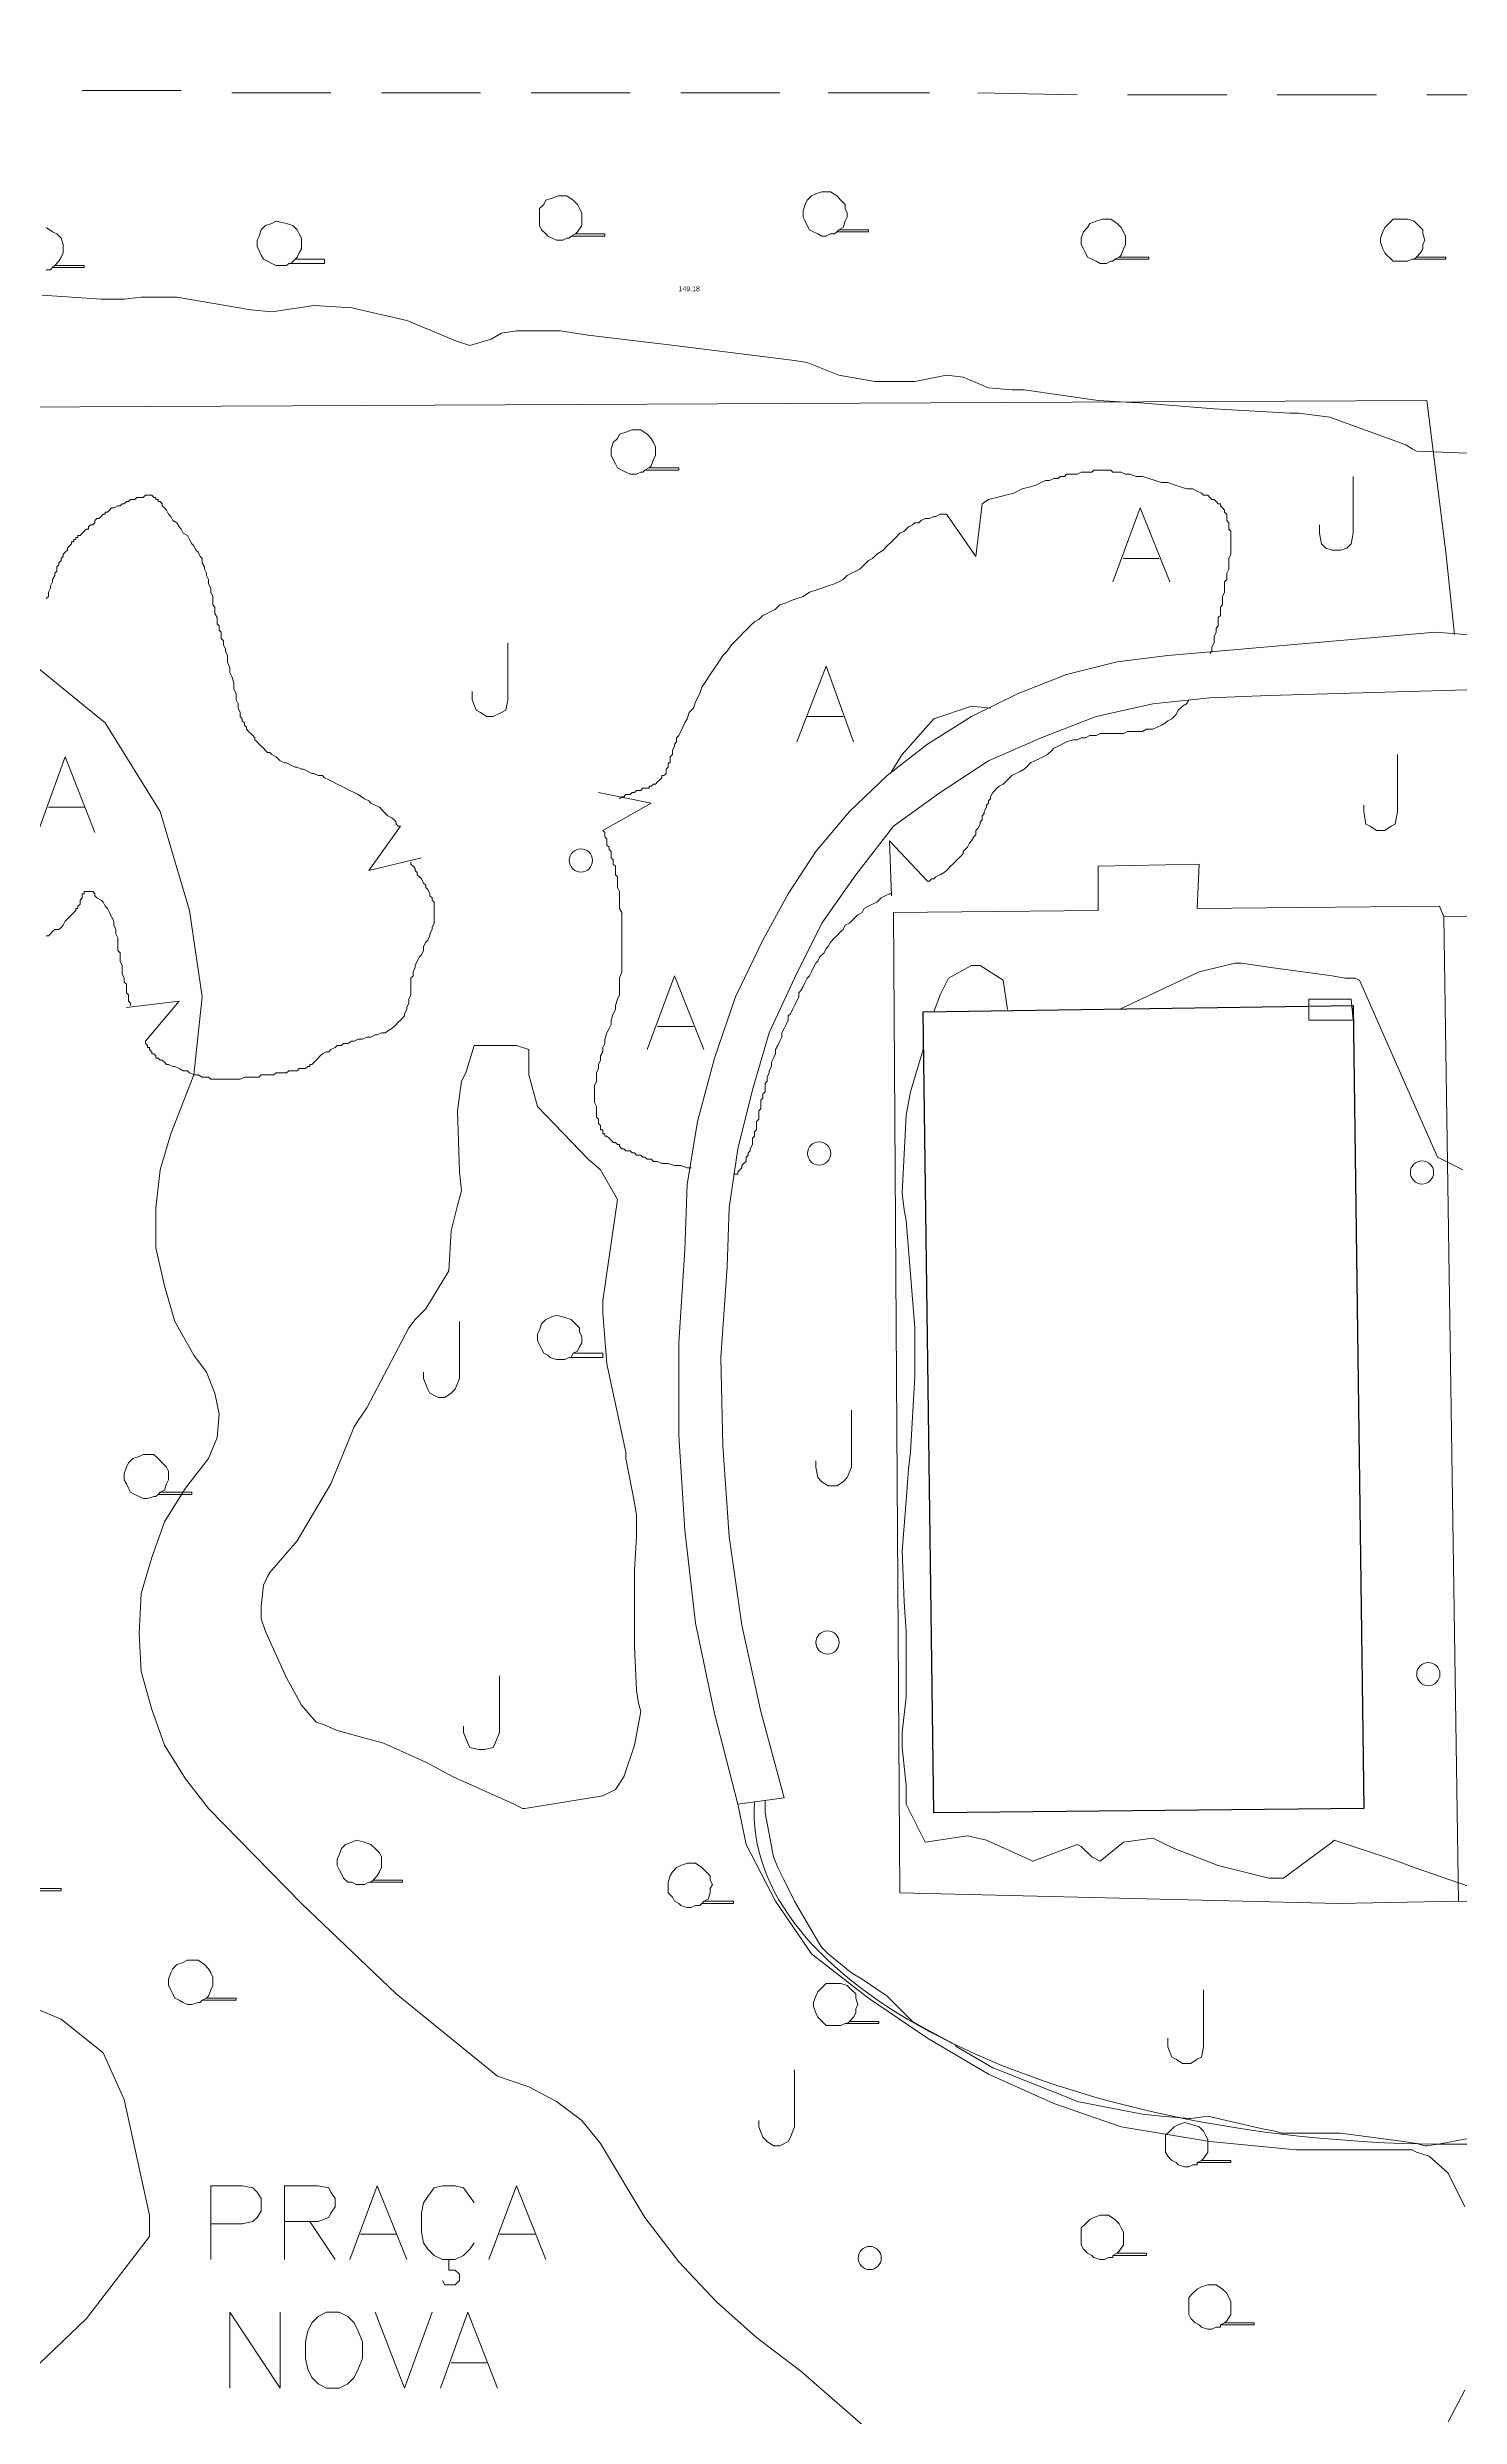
# Model space of a CAD drawing. Extents: x -2391 to 32076, y -11492 to 5852.
# Drawn here: x 4525.4 to 4582.2, y -1277.8 to -1182.6 of the extents above; entities that cross this region are included whole.
import ezdxf

# ---------------------------------------------------------------- set-up
doc = ezdxf.new("R2010")
doc.units = 0
doc.header["$LTSCALE"] = 7
doc.header["$PDSIZE"] = 0.02
doc.layers.get('0').update_dxf_attribs({"linetype": 'CONTINUOUS'})
doc.layers.get('DEFPOINTS').update_dxf_attribs({"linetype": 'CONTINUOUS'})
for name, color, linetype in [('ALVE-CT', 3, 'CONTINUOUS'), ('PDF_A101 - EDIFICACAO', 7, 'CONTINUOUS'), ('PDF_A124 - MURO', 7, 'CONTINUOUS'), ('PDF_A133 - CANTEIRO_JARDIM_ESTUFA', 7, 'CONTINUOUS'), ('PDF_A136 - ARQUIBANCADA', 7, 'CONTINUOUS'), ('PDF_C301 - MEIO_FIO_2D', 7, 'CONTINUOUS'), ('PDF_C307 - TXT_NOME_LOGRADOURO', 7, 'CONTINUOUS'), ('PDF_C317 - BOCA_LOBO', 7, 'CONTINUOUS'), ('PDF_F601 - LIMITE_VEGETACAO', 7, 'CONTINUOUS'), ('PDF_F602 - ARVORE_ISOLADA', 7, 'CONTINUOUS'), ('PDF_F604 - TXT_AGRUPAMENTO_ARVORE', 7, 'CONTINUOUS'), ('PDF_I902 - LUMINARIA', 7, 'CONTINUOUS'), ('PDF_N1402 - CURVA_INTERMEDIARIA', 7, 'CONTINUOUS')]:
    doc.layers.add(name, color=color, linetype=linetype)
doc.styles.add('ARIAL', font='arial.ttf')
doc.dimstyles.new('COTA50_limpa', dxfattribs={"dimscale": 0.5, "dimtxt": 0.4, "dimasz": 0.02, "dimexe": 0.2, "dimexo": 0.1, "dimgap": 0.02, "dimtad": 0, "dimzin": 4, "dimdsep": 46, "dimtxsty": 'ARIAL', "dimblk": 'NONE', "dimcen": 0.1, "dimdle": 0.2, "dimse1": 1, "dimse2": 1, "dimsd1": 1, "dimsd2": 1, "dimclrd": 1, "dimclre": 1, "dimclrt": 2, "dimadec": 0, "dimazin": 0, "dimtfac": 1, "dimtmove": 2, "dimatfit": 3, "dimldrblk": 'NONE', "dimfxl": 0.2, "dimtolj": 1, "dimtzin": 4, "dimarcsym": 0})

# ---------------------------------------------------------------- blocks, each defined once
blk = doc.blocks.new('*D23')
at = {"layer": 'DEFPOINTS', "color": 0, "transparency": 16777216}
for p in [(4625.808, -1192.286), (4625.808, -1203.291), (4476.63, -1204.476)]:
    blk.add_point(p, dxfattribs=at)
at = {"layer": 'ALVE-CT', "color": 2, "transparency": 16777216, "insert": (4551.219, -1192.286), "char_height": 0.2, "attachment_point": 5, "style": 'ARIAL'}
blk.add_mtext('\\A1;149.18', dxfattribs=at)
blk = doc.blocks.new('_NONE')
at = {"color": 0, "linetype": 'ByBlock'}
blk.add_circle((0, 0), 0.25, dxfattribs=at)

msp = doc.modelspace()

# ---------------------------------------------------------------- linework, layer by layer
at = {"layer": 'ALVE-CT'}
msp.add_circle((4550.796, -1271.53), 500, dxfattribs=at)
at = {"layer": 'PDF_A101 - EDIFICACAO', "lineweight": 30}
msp.add_lwpolyline([(4578.311, -1253.327), (4561.04, -1253.497), (4560.617, -1221.325), (4577.888, -1221.071)], close=True, dxfattribs=at)
at = {"layer": 'PDF_A124 - MURO', "lineweight": 9}
msp.add_lwpolyline([(4582.121, -1257.053), (4577.295, -1257.137), (4559.685, -1256.714), (4559.431, -1217.345), (4567.644, -1217.261), (4567.644, -1215.483), (4571.708, -1215.398), (4571.623, -1217.176), (4581.359, -1217.091), (4581.529, -1217.515)], dxfattribs=at)
msp.add_lwpolyline([(4582.121, -1257.053), (4581.529, -1217.515), (4603.88, -1217.43), (4604.557, -1257.222)], close=True, dxfattribs=at)
msp.add_ellipse((4581.488, -1253.683), major_axis=(-27.658, 0.255), ratio=0.474707, start_param=6.256112, end_param=9.393901, dxfattribs=at)
at = {"layer": 'PDF_A133 - CANTEIRO_JARDIM_ESTUFA', "lineweight": 9}
for points in [[(4509.649, -1197.111), (4580.851, -1196.772), (4581.613, -1202.868), (4581.952, -1206.17)], [(4577.888, -1199.82), (4577.888, -1202.106), (4577.803, -1202.529), (4577.634, -1202.699), (4577.38, -1202.783), (4577.041, -1202.783), (4576.787, -1202.699), (4576.618, -1202.529), (4576.533, -1202.106), (4576.533, -1201.767)], [(4543.938, -1206.508), (4543.938, -1208.794), (4543.853, -1209.218), (4543.684, -1209.302), (4543.345, -1209.472), (4543.091, -1209.472), (4542.837, -1209.302), (4542.668, -1209.218), (4542.499, -1208.794), (4542.499, -1208.456)], [(4558.415, -1278.303), (4555.706, -1275.933), (4553.928, -1274.578), (4552.32, -1273.139), (4550.796, -1271.53), (4549.441, -1269.752), (4547.663, -1266.789), (4546.901, -1265.858), (4545.885, -1265.096), (4544.784, -1264.503), (4543.515, -1264.08), (4539.451, -1260.778), (4535.641, -1257.137), (4531.916, -1253.327), (4530.984, -1252.142), (4530.138, -1250.788), (4529.63, -1249.348), (4529.206, -1247.824), (4529.122, -1246.3), (4529.206, -1244.692), (4529.63, -1243.252), (4530.138, -1241.813), (4530.984, -1240.459), (4531.916, -1239.273), (4532.254, -1238.427), (4532.339, -1237.495), (4532.17, -1236.649), (4531.831, -1235.802), (4531.323, -1235.125), (4530.561, -1233.77), (4530.138, -1232.331), (4529.799, -1230.807), (4529.799, -1229.198), (4529.968, -1227.674), (4530.392, -1226.235), (4531.323, -1223.864), (4531.662, -1220.732), (4531.154, -1217.261), (4529.968, -1213.281), (4527.767, -1209.726), (4524.127, -1206.762)], [(4579.666, -1210.996), (4579.666, -1213.281), (4579.581, -1213.789), (4579.412, -1213.874), (4579.158, -1214.043), (4578.819, -1214.043), (4578.565, -1213.874), (4578.396, -1213.789), (4578.311, -1213.281), (4578.311, -1213.027)], [(4541.991, -1233.77), (4541.991, -1236.056), (4541.821, -1236.479), (4541.652, -1236.649), (4541.398, -1236.818), (4541.144, -1236.818), (4540.805, -1236.649), (4540.721, -1236.479), (4540.551, -1236.056), (4540.551, -1235.802)], [(4557.738, -1237.326), (4557.738, -1239.612), (4557.569, -1240.035), (4557.399, -1240.205), (4557.145, -1240.374), (4556.807, -1240.374), (4556.553, -1240.205), (4556.383, -1240.035), (4556.299, -1239.612), (4556.299, -1239.358)], [(4543.599, -1247.994), (4543.599, -1250.28), (4543.43, -1250.703), (4543.345, -1250.872), (4543.007, -1250.957), (4542.753, -1250.957), (4542.414, -1250.872), (4542.329, -1250.703), (4542.16, -1250.28), (4542.16, -1250.026)], [(4553.166, -1253.158), (4553.505, -1254.767), (4554.69, -1257.053), (4556.129, -1259.169), (4558.415, -1260.947), (4560.786, -1262.556), (4563.241, -1263.995), (4565.866, -1265.18), (4568.575, -1266.112), (4572.131, -1266.704), (4575.602, -1267.043), (4579.158, -1267.043), (4579.243, -1267.043), (4579.497, -1267.043), (4579.751, -1267.043), (4580.005, -1267.043), (4580.259, -1267.043), (4580.428, -1267.128), (4580.682, -1267.212), (4580.936, -1267.297), (4581.698, -1267.974), (4582.375, -1269.329)], [(4523.195, -1277.457), (4527.005, -1273.816), (4529.545, -1270.514), (4529.545, -1269.668), (4528.529, -1265.011), (4527.682, -1263.148), (4525.989, -1261.794), (4520.063, -1259.339)], [(4571.877, -1260.609), (4571.877, -1262.894), (4571.792, -1263.318), (4571.623, -1263.402), (4571.369, -1263.572), (4571.03, -1263.572), (4570.776, -1263.402), (4570.607, -1263.318), (4570.438, -1262.894), (4570.438, -1262.556)], [(4555.452, -1263.826), (4555.452, -1266.112), (4555.283, -1266.535), (4555.198, -1266.704), (4554.859, -1266.874), (4554.605, -1266.874), (4554.351, -1266.704), (4554.182, -1266.535), (4554.013, -1266.112), (4554.013, -1265.858)], [(4582.375, -1276.695), (4581.698, -1277.965)]]:
    msp.add_lwpolyline(points, dxfattribs=at)
at = {"layer": 'PDF_A136 - ARQUIBANCADA', "lineweight": 9}
msp.add_lwpolyline([(4587.794, -1206.593), (4581.19, -1206.085), (4572.47, -1206.847), (4570.438, -1207.016), (4568.406, -1207.27), (4566.374, -1207.778), (4564.426, -1208.54), (4562.564, -1209.472), (4560.786, -1210.572), (4559.177, -1211.842), (4557.653, -1213.281), (4556.299, -1214.89), (4555.198, -1216.583), (4554.182, -1218.446), (4553.082, -1220.732), (4552.235, -1223.187), (4551.558, -1225.727), (4551.134, -1228.267), (4551.05, -1230.892), (4550.796, -1234.617), (4550.796, -1238.342), (4551.05, -1242.152), (4551.473, -1245.877), (4552.235, -1249.518), (4553.166, -1253.158), (4555.029, -1252.904), (4554.098, -1249.433), (4553.336, -1245.962), (4552.828, -1242.406), (4552.574, -1238.765), (4552.489, -1235.209), (4552.743, -1231.569), (4552.828, -1229.198), (4553.166, -1226.828), (4553.759, -1224.457), (4554.436, -1222.171), (4555.452, -1219.97), (4556.553, -1217.769), (4557.907, -1215.821), (4559.431, -1213.874), (4561.294, -1212.52), (4563.241, -1211.25), (4565.358, -1210.318), (4567.559, -1209.472), (4569.845, -1208.964), (4572.131, -1208.71), (4574.501, -1208.625), (4583.391, -1208.371)], dxfattribs=at)
at = {"layer": 'PDF_C301 - MEIO_FIO_2D', "lineweight": 9}
for points in [[(4530.815, -1184.326), (4528.106, -1184.326), (4526.836, -1184.326)], [(4536.826, -1184.411), (4532.847, -1184.411)], [(4542.837, -1184.411), (4538.858, -1184.411)], [(4548.848, -1184.411), (4544.869, -1184.411)], [(4554.859, -1184.411), (4550.88, -1184.411)], [(4560.871, -1184.411), (4556.807, -1184.411)], [(4566.797, -1184.496), (4562.818, -1184.411)], [(4572.808, -1184.496), (4568.829, -1184.496)], [(4578.819, -1184.496), (4574.84, -1184.496)], [(4584.83, -1184.496), (4580.851, -1184.496)]]:
    msp.add_lwpolyline(points, dxfattribs=at)
at = {"layer": 'PDF_C307 - TXT_NOME_LOGRADOURO', "lineweight": 9}
for points in [[(4532, -1271.445), (4532, -1268.482), (4533.27, -1268.482), (4533.694, -1268.567), (4533.863, -1268.736), (4534.032, -1268.99), (4534.032, -1269.498), (4533.863, -1269.752), (4533.694, -1269.922), (4533.27, -1270.006), (4532, -1270.006)], [(4534.963, -1271.445), (4534.963, -1268.482), (4536.318, -1268.482), (4536.741, -1268.567), (4536.826, -1268.736), (4536.995, -1268.99), (4536.995, -1269.329), (4536.826, -1269.583), (4536.741, -1269.752), (4536.318, -1269.922), (4534.963, -1269.922)], [(4537.588, -1271.445), (4538.689, -1268.482), (4539.874, -1271.445)], [(4542.583, -1269.16), (4542.414, -1268.906), (4542.16, -1268.567), (4541.821, -1268.482), (4541.313, -1268.482), (4540.975, -1268.567), (4540.721, -1268.906), (4540.551, -1269.16), (4540.467, -1269.583), (4540.467, -1270.345), (4540.551, -1270.768), (4540.721, -1271.022), (4540.975, -1271.276), (4541.313, -1271.445), (4541.821, -1271.445), (4542.16, -1271.276), (4542.414, -1271.022), (4542.583, -1270.768)], [(4543.176, -1271.445), (4544.277, -1268.482), (4545.462, -1271.445)], [(4535.979, -1269.922), (4536.995, -1271.445)], [(4538.011, -1270.43), (4539.451, -1270.43)], [(4543.599, -1270.43), (4545.038, -1270.43)], [(4541.313, -1272.292), (4541.398, -1272.461), (4541.821, -1272.461), (4541.991, -1272.292), (4541.991, -1272.038), (4541.821, -1271.869), (4541.567, -1271.869), (4541.567, -1271.445)], [(4532.762, -1276.61), (4532.762, -1273.562), (4534.794, -1276.61), (4534.794, -1273.562)], [(4538.604, -1273.562), (4539.789, -1276.61), (4540.89, -1273.562)], [(4541.229, -1276.61), (4542.329, -1273.562), (4543.515, -1276.61)], [(4541.652, -1275.594), (4543.091, -1275.594)]]:
    msp.add_lwpolyline(points, dxfattribs=at)
msp.add_lwpolyline([(4536.657, -1273.562), (4536.318, -1273.731), (4536.064, -1273.985), (4535.895, -1274.324), (4535.81, -1274.747), (4535.81, -1275.425), (4535.895, -1275.848), (4536.064, -1276.187), (4536.318, -1276.441), (4536.657, -1276.61), (4537.165, -1276.61), (4537.503, -1276.441), (4537.757, -1276.187), (4537.927, -1275.848), (4538.096, -1275.425), (4538.096, -1274.747), (4537.927, -1274.324), (4537.757, -1273.985), (4537.503, -1273.731), (4537.165, -1273.562)], close=True, dxfattribs=at)
at = {"layer": 'PDF_C317 - BOCA_LOBO', "lineweight": 9}
msp.add_lwpolyline([(4576.11, -1221.663), (4577.888, -1221.663), (4577.803, -1220.817), (4576.11, -1220.817)], close=True, dxfattribs=at)
at = {"layer": 'PDF_F601 - LIMITE_VEGETACAO', "lineweight": 9}
for points in [[(4572.131, -1206.932), (4572.216, -1206.847), (4572.216, -1206.678), (4572.3, -1206.508), (4572.3, -1206.424), (4572.3, -1206.254), (4572.385, -1206.085), (4572.385, -1205.916), (4572.47, -1205.831), (4572.47, -1205.746), (4572.47, -1205.577), (4572.47, -1205.492), (4572.554, -1205.408), (4572.554, -1205.238), (4572.554, -1205.154), (4572.554, -1205.069), (4572.639, -1204.984), (4572.639, -1204.815), (4572.639, -1204.73), (4572.639, -1204.646), (4572.724, -1204.476), (4572.724, -1204.392), (4572.724, -1204.222), (4572.724, -1204.053), (4572.808, -1203.968), (4572.808, -1203.799), (4572.808, -1203.714), (4572.893, -1203.545), (4572.893, -1203.376), (4572.893, -1203.291), (4572.893, -1203.122), (4572.978, -1202.952), (4572.978, -1202.868), (4572.978, -1202.699), (4572.978, -1202.614), (4572.978, -1202.529), (4572.978, -1202.36), (4572.978, -1202.275), (4572.978, -1202.191), (4572.978, -1202.021), (4572.893, -1201.937), (4572.893, -1201.767), (4572.893, -1201.683), (4572.808, -1201.598), (4572.808, -1201.513), (4572.808, -1201.344), (4572.724, -1201.259), (4572.724, -1201.175), (4572.639, -1201.09), (4572.554, -1201.005), (4572.554, -1200.921), (4572.47, -1200.921), (4572.385, -1200.836), (4572.3, -1200.751), (4572.216, -1200.751), (4572.131, -1200.667), (4572.046, -1200.582), (4571.877, -1200.582), (4571.792, -1200.497), (4571.623, -1200.413), (4571.454, -1200.328), (4571.2, -1200.328), (4570.946, -1200.243), (4570.692, -1200.159), (4570.438, -1200.074), (4570.184, -1200.074), (4569.93, -1199.989), (4569.676, -1199.905), (4569.422, -1199.82), (4569.168, -1199.82), (4568.914, -1199.735), (4568.744, -1199.735), (4568.575, -1199.651), (4568.49, -1199.651), (4568.321, -1199.651), (4568.236, -1199.651), (4568.152, -1199.566), (4568.067, -1199.566), (4567.982, -1199.566), (4567.898, -1199.566), (4567.813, -1199.566), (4567.644, -1199.566), (4567.559, -1199.566), (4567.474, -1199.566), (4567.39, -1199.651), (4567.305, -1199.651), (4567.136, -1199.651), (4567.051, -1199.651), (4566.966, -1199.651), (4566.797, -1199.735), (4566.712, -1199.735), (4566.543, -1199.735), (4566.374, -1199.735), (4566.289, -1199.82), (4566.12, -1199.82), (4566.035, -1199.905), (4565.866, -1199.905), (4565.696, -1199.989), (4565.527, -1199.989), (4565.358, -1200.074), (4565.188, -1200.159), (4564.934, -1200.243), (4564.596, -1200.328), (4564.257, -1200.497), (4563.918, -1200.582), (4563.58, -1200.667), (4563.241, -1200.751), (4562.987, -1200.921), (4562.733, -1203.037), (4561.548, -1201.344), (4561.463, -1201.344), (4561.294, -1201.344), (4561.125, -1201.429), (4561.04, -1201.429), (4560.871, -1201.513), (4560.786, -1201.513), (4560.701, -1201.513), (4560.532, -1201.598), (4560.447, -1201.683), (4560.278, -1201.683), (4560.193, -1201.767), (4560.024, -1201.852), (4559.855, -1202.021), (4559.685, -1202.106), (4559.516, -1202.275), (4559.347, -1202.445), (4559.177, -1202.614), (4559.008, -1202.783), (4558.754, -1202.952), (4558.585, -1203.122), (4558.415, -1203.206), (4558.246, -1203.376), (4558.077, -1203.545), (4557.907, -1203.63), (4557.738, -1203.714), (4557.569, -1203.799), (4557.399, -1203.968), (4557.23, -1204.053), (4557.061, -1204.138), (4556.807, -1204.222), (4556.553, -1204.307), (4556.299, -1204.392), (4556.045, -1204.476), (4555.791, -1204.646), (4555.537, -1204.73), (4555.283, -1204.815), (4555.113, -1204.9), (4554.859, -1204.984), (4554.69, -1205.154), (4554.521, -1205.238), (4554.351, -1205.323), (4554.182, -1205.408), (4554.013, -1205.577), (4553.844, -1205.662), (4553.674, -1205.831), (4553.505, -1206), (4553.42, -1206.085), (4553.251, -1206.254), (4553.082, -1206.424), (4552.912, -1206.593), (4552.743, -1206.847), (4552.574, -1207.016), (4552.404, -1207.27), (4552.235, -1207.524), (4552.066, -1207.778), (4551.896, -1208.032), (4551.727, -1208.286), (4551.642, -1208.54), (4551.473, -1208.879), (4551.388, -1209.133), (4551.219, -1209.302), (4551.134, -1209.556), (4551.05, -1209.726), (4550.965, -1209.895), (4550.88, -1210.064), (4550.796, -1210.234), (4550.711, -1210.318), (4550.711, -1210.488), (4550.626, -1210.572), (4550.626, -1210.657), (4550.542, -1210.826), (4550.542, -1210.911), (4550.542, -1210.996), (4550.457, -1211.08), (4550.457, -1211.165), (4550.457, -1211.25), (4550.457, -1211.334), (4550.372, -1211.334), (4550.372, -1211.419), (4550.372, -1211.504), (4550.288, -1211.588), (4550.288, -1211.673), (4550.288, -1211.758), (4550.203, -1211.842), (4550.118, -1211.842), (4550.118, -1211.927), (4550.034, -1212.012), (4549.949, -1212.096), (4549.864, -1212.181), (4549.78, -1212.181), (4549.695, -1212.266), (4549.61, -1212.266), (4549.61, -1212.35), (4549.526, -1212.35), (4549.441, -1212.35), (4549.356, -1212.35), (4549.272, -1212.435), (4549.187, -1212.435), (4549.102, -1212.435), (4549.018, -1212.52), (4548.933, -1212.52), (4548.848, -1212.604), (4548.679, -1212.604), (4548.594, -1212.689), (4548.51, -1212.689), (4548.425, -1212.773)], [(4540.467, -1215.144), (4538.35, -1215.652), (4539.62, -1213.874), (4539.535, -1213.874), (4539.451, -1213.789), (4539.451, -1213.705), (4539.366, -1213.62), (4539.281, -1213.535), (4539.112, -1213.451), (4539.027, -1213.366), (4538.943, -1213.281), (4538.773, -1213.112), (4538.604, -1213.027), (4538.435, -1212.943), (4538.35, -1212.858), (4538.181, -1212.773), (4537.927, -1212.604), (4537.757, -1212.52), (4537.588, -1212.435), (4537.419, -1212.35), (4537.249, -1212.266), (4537.08, -1212.181), (4536.911, -1212.096), (4536.741, -1212.012), (4536.572, -1211.927), (4536.487, -1211.842), (4536.318, -1211.842), (4536.149, -1211.758), (4536.064, -1211.758), (4535.895, -1211.673), (4535.725, -1211.588), (4535.641, -1211.588), (4535.471, -1211.504), (4535.387, -1211.504), (4535.217, -1211.419), (4535.048, -1211.334), (4534.963, -1211.334), (4534.794, -1211.25), (4534.71, -1211.165), (4534.625, -1211.08), (4534.456, -1210.996), (4534.371, -1210.911), (4534.286, -1210.911), (4534.202, -1210.826), (4534.117, -1210.742), (4533.948, -1210.572), (4533.863, -1210.488), (4533.778, -1210.403), (4533.778, -1210.318), (4533.694, -1210.234), (4533.609, -1210.149), (4533.524, -1210.064), (4533.44, -1209.98), (4533.44, -1209.895), (4533.355, -1209.81), (4533.355, -1209.726), (4533.27, -1209.641), (4533.27, -1209.556), (4533.186, -1209.472), (4533.186, -1209.387), (4533.186, -1209.302), (4533.101, -1209.133), (4533.101, -1208.964), (4533.016, -1208.794), (4533.016, -1208.54), (4532.932, -1208.371), (4532.932, -1208.117), (4532.847, -1207.863), (4532.762, -1207.694), (4532.762, -1207.524), (4532.678, -1207.27), (4532.678, -1207.101), (4532.678, -1207.016), (4532.593, -1206.847), (4532.593, -1206.762), (4532.508, -1206.593), (4532.508, -1206.508), (4532.508, -1206.424), (4532.424, -1206.339), (4532.424, -1206.17), (4532.424, -1206.085), (4532.339, -1206), (4532.339, -1205.916), (4532.339, -1205.831), (4532.254, -1205.746), (4532.254, -1205.662), (4532.254, -1205.577), (4532.254, -1205.492), (4532.17, -1205.323), (4532.17, -1205.238), (4532.17, -1205.154), (4532.17, -1205.069), (4532.085, -1204.984), (4532.085, -1204.815), (4532.085, -1204.73), (4532.085, -1204.646), (4532, -1204.476), (4532, -1204.392), (4532, -1204.307), (4531.916, -1204.138), (4531.916, -1204.053), (4531.916, -1203.968), (4531.831, -1203.799), (4531.831, -1203.714), (4531.746, -1203.545), (4531.746, -1203.46), (4531.662, -1203.291), (4531.662, -1203.122), (4531.577, -1203.037), (4531.492, -1202.868), (4531.408, -1202.783), (4531.323, -1202.614), (4531.238, -1202.529), (4531.154, -1202.36), (4531.069, -1202.191), (4530.9, -1202.106), (4530.815, -1201.937), (4530.73, -1201.852), (4530.646, -1201.683), (4530.476, -1201.598), (4530.392, -1201.429), (4530.307, -1201.344), (4530.222, -1201.175), (4530.138, -1201.09), (4530.053, -1201.005), (4530.053, -1200.921), (4529.968, -1200.836), (4529.884, -1200.836), (4529.884, -1200.751), (4529.799, -1200.751), (4529.799, -1200.667), (4529.714, -1200.667), (4529.63, -1200.582), (4529.545, -1200.582), (4529.46, -1200.582), (4529.376, -1200.582), (4529.291, -1200.667), (4529.206, -1200.667), (4529.122, -1200.667), (4529.037, -1200.667), (4528.952, -1200.751), (4528.868, -1200.751), (4528.783, -1200.751), (4528.698, -1200.836), (4528.614, -1200.836), (4528.529, -1200.921), (4528.444, -1200.921), (4528.36, -1201.005), (4528.275, -1201.005), (4528.106, -1201.09), (4528.021, -1201.09), (4527.936, -1201.175), (4527.852, -1201.259), (4527.767, -1201.259), (4527.767, -1201.344), (4527.682, -1201.344), (4527.598, -1201.429), (4527.513, -1201.513), (4527.428, -1201.513), (4527.344, -1201.598), (4527.344, -1201.683), (4527.259, -1201.767), (4527.174, -1201.767), (4527.09, -1201.852), (4527.09, -1201.937), (4527.005, -1201.937), (4526.92, -1202.021), (4526.836, -1202.106), (4526.751, -1202.191), (4526.666, -1202.191), (4526.666, -1202.275), (4526.582, -1202.275), (4526.582, -1202.36), (4526.497, -1202.36), (4526.497, -1202.445), (4526.412, -1202.445), (4526.412, -1202.529), (4526.328, -1202.614), (4526.243, -1202.699), (4526.243, -1202.783), (4526.158, -1202.868), (4526.074, -1202.952), (4526.074, -1203.037), (4525.989, -1203.122), (4525.989, -1203.206), (4525.904, -1203.291), (4525.904, -1203.376), (4525.82, -1203.46), (4525.82, -1203.63), (4525.735, -1203.714), (4525.735, -1203.799), (4525.65, -1203.968), (4525.65, -1204.053), (4525.566, -1204.222), (4525.566, -1204.307), (4525.481, -1204.476), (4525.481, -1204.561), (4525.481, -1204.646), (4525.396, -1204.73)], [(4571.284, -1208.794), (4571.2, -1208.964), (4571.03, -1209.048), (4570.861, -1209.218), (4570.776, -1209.387), (4570.607, -1209.556), (4570.438, -1209.641), (4570.353, -1209.726), (4570.184, -1209.81), (4570.014, -1209.895), (4569.845, -1209.98), (4569.76, -1209.98), (4569.591, -1209.98), (4569.422, -1210.064), (4569.252, -1210.064), (4569.083, -1210.064), (4568.914, -1210.064), (4568.829, -1210.064), (4568.66, -1210.149), (4568.49, -1210.149), (4568.236, -1210.149), (4568.067, -1210.149), (4567.898, -1210.149), (4567.728, -1210.149), (4567.559, -1210.234), (4567.305, -1210.234), (4567.136, -1210.318), (4566.966, -1210.318), (4566.797, -1210.403), (4566.628, -1210.403), (4566.374, -1210.488), (4566.204, -1210.572), (4566.035, -1210.657), (4565.866, -1210.742), (4565.781, -1210.826), (4565.612, -1210.996), (4565.442, -1211.08), (4565.273, -1211.165), (4565.104, -1211.25), (4564.934, -1211.334), (4564.765, -1211.504), (4564.68, -1211.588), (4564.511, -1211.673), (4564.342, -1211.758), (4564.172, -1211.842), (4564.088, -1211.927), (4563.918, -1212.096), (4563.834, -1212.181), (4563.665, -1212.266), (4563.58, -1212.35), (4563.495, -1212.435), (4563.411, -1212.52), (4563.326, -1212.689), (4563.326, -1212.773), (4563.241, -1212.858), (4563.241, -1212.943), (4563.157, -1213.027), (4563.157, -1213.112), (4563.072, -1213.281), (4563.072, -1213.366), (4562.987, -1213.451), (4562.987, -1213.62), (4562.903, -1213.705), (4562.903, -1213.789), (4562.818, -1213.959), (4562.733, -1214.043), (4562.733, -1214.213), (4562.649, -1214.297), (4562.564, -1214.467), (4562.479, -1214.551), (4562.395, -1214.721), (4562.31, -1214.805), (4562.225, -1214.89), (4562.225, -1214.975), (4562.141, -1215.059), (4562.056, -1215.144), (4561.971, -1215.229), (4561.887, -1215.313), (4561.802, -1215.398), (4561.717, -1215.483), (4561.633, -1215.567), (4561.548, -1215.652), (4561.463, -1215.737), (4561.294, -1215.821), (4561.125, -1215.906), (4561.04, -1215.991), (4560.955, -1215.991), (4560.871, -1216.075), (4560.786, -1216.075), (4559.262, -1214.467), (4559.347, -1216.668)], [(4551.304, -1227.59), (4551.134, -1227.59), (4550.88, -1227.505), (4550.626, -1227.505), (4550.372, -1227.42), (4550.118, -1227.42), (4549.949, -1227.336), (4549.78, -1227.336), (4549.695, -1227.251), (4549.526, -1227.251), (4549.441, -1227.166), (4549.356, -1227.166), (4549.272, -1227.082), (4549.187, -1227.082), (4549.102, -1227.082), (4549.018, -1226.997), (4548.933, -1226.997), (4548.848, -1226.912), (4548.764, -1226.912), (4548.679, -1226.912), (4548.594, -1226.828), (4548.51, -1226.828), (4548.425, -1226.743), (4548.425, -1226.658), (4548.34, -1226.658), (4548.256, -1226.574), (4548.171, -1226.574), (4548.086, -1226.489), (4548.002, -1226.404), (4547.917, -1226.32), (4547.832, -1226.32), (4547.832, -1226.235), (4547.748, -1226.235), (4547.748, -1226.15), (4547.748, -1226.066), (4547.663, -1226.066), (4547.663, -1225.981), (4547.663, -1225.896), (4547.578, -1225.812), (4547.578, -1225.727), (4547.578, -1225.642), (4547.494, -1225.558), (4547.494, -1225.388), (4547.494, -1225.304), (4547.494, -1225.219), (4547.494, -1225.134), (4547.409, -1224.965), (4547.409, -1224.88), (4547.409, -1224.796), (4547.409, -1224.711), (4547.409, -1224.542), (4547.409, -1224.457), (4547.409, -1224.372), (4547.409, -1224.288), (4547.494, -1224.118), (4547.494, -1224.034), (4547.494, -1223.949), (4547.494, -1223.78), (4547.578, -1223.61), (4547.578, -1223.441), (4547.663, -1223.272), (4547.663, -1223.102), (4547.748, -1222.933), (4547.748, -1222.764), (4547.832, -1222.594), (4547.832, -1222.425), (4547.917, -1222.171), (4548.002, -1222.002), (4548.086, -1221.833), (4548.086, -1221.663), (4548.171, -1221.409), (4548.256, -1221.24), (4548.256, -1221.071), (4548.34, -1220.817), (4548.425, -1220.647), (4548.425, -1220.393), (4548.425, -1220.224), (4548.425, -1219.97), (4548.51, -1219.716), (4548.51, -1219.462), (4548.51, -1219.293), (4548.51, -1219.039), (4548.51, -1218.785), (4548.51, -1218.615), (4548.51, -1218.361), (4548.51, -1218.107), (4548.51, -1217.938), (4548.51, -1217.769), (4548.51, -1217.515), (4548.51, -1217.345), (4548.425, -1217.176), (4548.425, -1217.007), (4548.425, -1216.837), (4548.425, -1216.668), (4548.425, -1216.499), (4548.34, -1216.329), (4548.34, -1216.245), (4548.34, -1216.075), (4548.34, -1215.906), (4548.256, -1215.821), (4548.256, -1215.652), (4548.256, -1215.483), (4548.171, -1215.398), (4548.171, -1215.229), (4548.086, -1215.144), (4548.086, -1215.059), (4548.086, -1214.89), (4548.002, -1214.805), (4548.002, -1214.721), (4547.917, -1214.636), (4547.917, -1214.467), (4547.917, -1214.382), (4547.832, -1214.297), (4547.832, -1214.213), (4547.832, -1214.128), (4547.748, -1214.043), (4549.695, -1212.943), (4547.578, -1212.52)], [(4540.043, -1215.313), (4540.043, -1215.398), (4540.128, -1215.483), (4540.213, -1215.567), (4540.213, -1215.652), (4540.297, -1215.737), (4540.297, -1215.821), (4540.382, -1215.906), (4540.467, -1215.991), (4540.551, -1216.16), (4540.636, -1216.245), (4540.636, -1216.329), (4540.721, -1216.414), (4540.805, -1216.583), (4540.805, -1216.668), (4540.89, -1216.753), (4540.89, -1216.837), (4540.975, -1216.922), (4540.975, -1217.091), (4540.975, -1217.176), (4540.975, -1217.261), (4540.975, -1217.345), (4540.975, -1217.43), (4540.975, -1217.599), (4540.975, -1217.684), (4540.975, -1217.769), (4540.89, -1217.938), (4540.89, -1218.023), (4540.805, -1218.192), (4540.805, -1218.277), (4540.721, -1218.446), (4540.636, -1218.531), (4540.551, -1218.7), (4540.551, -1218.869), (4540.467, -1219.039), (4540.382, -1219.123), (4540.297, -1219.293), (4540.213, -1219.462), (4540.213, -1219.547), (4540.128, -1219.716), (4540.128, -1219.801), (4540.128, -1219.885), (4540.043, -1219.97), (4540.043, -1220.139), (4540.043, -1220.224), (4540.043, -1220.309), (4540.043, -1220.393), (4540.043, -1220.563), (4540.043, -1220.647), (4539.959, -1220.817), (4539.959, -1220.901), (4539.959, -1220.986), (4539.874, -1221.155), (4539.874, -1221.24), (4539.789, -1221.409), (4539.789, -1221.494), (4539.705, -1221.579), (4539.62, -1221.663), (4539.535, -1221.748), (4539.451, -1221.833), (4539.366, -1221.917), (4539.281, -1222.002), (4539.112, -1222.087), (4539.027, -1222.171), (4538.858, -1222.171), (4538.689, -1222.256), (4538.604, -1222.256), (4538.435, -1222.34), (4538.265, -1222.34), (4538.096, -1222.425), (4537.927, -1222.425), (4537.757, -1222.51), (4537.673, -1222.51), (4537.503, -1222.594), (4537.334, -1222.594), (4537.249, -1222.679), (4537.08, -1222.679), (4536.995, -1222.764), (4536.826, -1222.848), (4536.741, -1222.933), (4536.657, -1222.933), (4536.487, -1223.018), (4536.403, -1223.102), (4536.318, -1223.187), (4536.233, -1223.272), (4536.149, -1223.356), (4536.064, -1223.441), (4535.979, -1223.441), (4535.979, -1223.526), (4535.895, -1223.526), (4535.81, -1223.61), (4535.725, -1223.61), (4535.641, -1223.61), (4535.556, -1223.61), (4535.471, -1223.695), (4535.387, -1223.695), (4535.302, -1223.695), (4535.217, -1223.695), (4535.133, -1223.695), (4535.048, -1223.78), (4534.879, -1223.78), (4534.794, -1223.78), (4534.625, -1223.78), (4534.54, -1223.864), (4534.371, -1223.864), (4534.286, -1223.864), (4534.202, -1223.864), (4534.032, -1223.864), (4533.948, -1223.949), (4533.778, -1223.949), (4533.694, -1223.949), (4533.524, -1223.949), (4533.44, -1223.949), (4533.355, -1223.949), (4533.186, -1224.034), (4533.101, -1224.034), (4533.016, -1224.034), (4532.932, -1224.034), (4532.762, -1224.034), (4532.678, -1224.034), (4532.593, -1224.034), (4532.508, -1224.034), (4532.424, -1224.034), (4532.339, -1224.034), (4532.254, -1224.034), (4532.17, -1224.034), (4532, -1224.034), (4531.916, -1223.949), (4531.746, -1223.949), (4531.662, -1223.949), (4531.492, -1223.864), (4531.323, -1223.864), (4531.154, -1223.78), (4531.069, -1223.695), (4530.9, -1223.695), (4530.73, -1223.61), (4530.561, -1223.526), (4530.476, -1223.526), (4530.307, -1223.441), (4530.222, -1223.441), (4530.138, -1223.356), (4530.053, -1223.272), (4529.968, -1223.272), (4529.884, -1223.187), (4529.799, -1223.187), (4529.799, -1223.102), (4529.714, -1223.018), (4529.63, -1223.018), (4529.63, -1222.933), (4529.545, -1222.848), (4529.545, -1222.764), (4529.46, -1222.764), (4529.46, -1222.679), (4529.376, -1222.594), (4529.376, -1222.51), (4530.73, -1220.901), (4528.614, -1221.155)], [(4528.783, -1221.071), (4528.783, -1220.986), (4528.698, -1220.901), (4528.698, -1220.732), (4528.698, -1220.647), (4528.614, -1220.563), (4528.614, -1220.393), (4528.614, -1220.224), (4528.529, -1220.139), (4528.529, -1219.97), (4528.444, -1219.801), (4528.444, -1219.631), (4528.444, -1219.462), (4528.36, -1219.293), (4528.36, -1219.123), (4528.36, -1218.954), (4528.275, -1218.869), (4528.275, -1218.7), (4528.275, -1218.531), (4528.275, -1218.361), (4528.19, -1218.192), (4528.19, -1218.023), (4528.106, -1217.853), (4528.106, -1217.684), (4528.021, -1217.515), (4527.936, -1217.345), (4527.852, -1217.176), (4527.767, -1217.091), (4527.682, -1216.922), (4527.598, -1216.837), (4527.428, -1216.753), (4527.344, -1216.668), (4527.344, -1216.583), (4527.259, -1216.499), (4527.174, -1216.499), (4527.09, -1216.499), (4527.005, -1216.499), (4526.92, -1216.499), (4526.92, -1216.583), (4526.836, -1216.583), (4526.836, -1216.668), (4526.836, -1216.753), (4526.751, -1216.837), (4526.751, -1216.922), (4526.751, -1217.007), (4526.666, -1217.091), (4526.666, -1217.176), (4526.582, -1217.176), (4526.582, -1217.261), (4526.497, -1217.345), (4526.412, -1217.43), (4526.328, -1217.515), (4526.243, -1217.599), (4526.158, -1217.684), (4526.074, -1217.853), (4525.989, -1217.938), (4525.904, -1218.023), (4525.735, -1218.023), (4525.65, -1218.107), (4525.566, -1218.192), (4525.481, -1218.277), (4525.396, -1218.277)], [(4552.997, -1227.844), (4553.082, -1227.844), (4553.166, -1227.844), (4553.166, -1227.759), (4553.251, -1227.674), (4553.336, -1227.59), (4553.336, -1227.505), (4553.42, -1227.42), (4553.505, -1227.336), (4553.505, -1227.166), (4553.59, -1227.082), (4553.59, -1226.997), (4553.674, -1226.912), (4553.674, -1226.828), (4553.759, -1226.658), (4553.759, -1226.574), (4553.759, -1226.489), (4553.759, -1226.404), (4553.844, -1226.32), (4553.844, -1226.235), (4553.844, -1226.15), (4553.928, -1226.066), (4553.928, -1225.981), (4553.928, -1225.896), (4553.928, -1225.727), (4554.013, -1225.642), (4554.013, -1225.558), (4554.013, -1225.473), (4554.013, -1225.304), (4554.098, -1225.219), (4554.098, -1225.05), (4554.098, -1224.88), (4554.182, -1224.796), (4554.182, -1224.626), (4554.267, -1224.542), (4554.267, -1224.372), (4554.267, -1224.203), (4554.351, -1224.118), (4554.351, -1223.949), (4554.436, -1223.78), (4554.436, -1223.695), (4554.521, -1223.526), (4554.521, -1223.356), (4554.605, -1223.187), (4554.69, -1223.018), (4554.69, -1222.848), (4554.775, -1222.679), (4554.859, -1222.51), (4554.944, -1222.34), (4554.944, -1222.171), (4555.029, -1222.002), (4555.113, -1221.833), (4555.198, -1221.663), (4555.198, -1221.494), (4555.283, -1221.409), (4555.367, -1221.24), (4555.452, -1221.071), (4555.537, -1220.901), (4555.621, -1220.732), (4555.621, -1220.563), (4555.706, -1220.478), (4555.791, -1220.309), (4555.875, -1220.139), (4555.96, -1219.97), (4556.045, -1219.885), (4556.129, -1219.716), (4556.214, -1219.547), (4556.299, -1219.377), (4556.383, -1219.293), (4556.468, -1219.123), (4556.637, -1218.954), (4556.722, -1218.785), (4556.807, -1218.7), (4556.891, -1218.531), (4557.061, -1218.361), (4557.145, -1218.277), (4557.315, -1218.107), (4557.399, -1218.023), (4557.484, -1217.853), (4557.653, -1217.769), (4557.738, -1217.684), (4557.907, -1217.515), (4557.992, -1217.43), (4558.161, -1217.345), (4558.246, -1217.176), (4558.415, -1217.091), (4558.585, -1217.007), (4558.754, -1216.922), (4558.923, -1216.753), (4559.093, -1216.668), (4559.262, -1216.583), (4559.347, -1216.583)]]:
    msp.add_lwpolyline(points, dxfattribs=at)
at = {"layer": 'PDF_F602 - ARVORE_ISOLADA', "lineweight": 9}
for points in [[(4546.647, -1190.084), (4546.478, -1190.168), (4546.393, -1190.253), (4546.308, -1190.253), (4546.139, -1190.338), (4545.885, -1190.338), (4545.716, -1190.253), (4545.546, -1190.168), (4545.462, -1190.084), (4545.292, -1189.914), (4545.208, -1189.745), (4545.208, -1189.576), (4545.208, -1189.322), (4545.208, -1189.068), (4545.377, -1188.898), (4545.462, -1188.729), (4545.716, -1188.644), (4545.97, -1188.56), (4546.308, -1188.56), (4546.562, -1188.729), (4546.732, -1188.898), (4546.816, -1189.068), (4546.901, -1189.237), (4546.901, -1189.406), (4546.901, -1189.576), (4546.901, -1189.745), (4546.732, -1189.999), (4546.647, -1190.084), (4546.478, -1190.168), (4547.832, -1190.168), (4547.832, -1190.084)], [(4557.23, -1189.914), (4557.145, -1189.999), (4557.061, -1190.084), (4556.891, -1190.084), (4556.722, -1190.168), (4556.553, -1190.168), (4556.383, -1190.084), (4556.214, -1189.999), (4556.045, -1189.914), (4555.96, -1189.745), (4555.875, -1189.576), (4555.791, -1189.406), (4555.791, -1189.152), (4555.875, -1188.898), (4555.96, -1188.729), (4556.129, -1188.56), (4556.299, -1188.475), (4556.553, -1188.39), (4556.891, -1188.39), (4557.145, -1188.56), (4557.315, -1188.729), (4557.484, -1188.898), (4557.484, -1189.068), (4557.569, -1189.237), (4557.569, -1189.406), (4557.484, -1189.576), (4557.399, -1189.83), (4557.23, -1189.914), (4557.145, -1189.999), (4558.415, -1189.999), (4558.415, -1189.914)], [(4568.49, -1191.015), (4568.321, -1191.1), (4568.236, -1191.184), (4568.152, -1191.184), (4567.982, -1191.269), (4567.728, -1191.269), (4567.559, -1191.184), (4567.39, -1191.1), (4567.22, -1191.015), (4567.136, -1190.846), (4567.051, -1190.676), (4566.966, -1190.507), (4566.966, -1190.253), (4567.051, -1189.999), (4567.22, -1189.83), (4567.305, -1189.66), (4567.559, -1189.576), (4567.813, -1189.491), (4568.152, -1189.491), (4568.406, -1189.66), (4568.575, -1189.83), (4568.66, -1189.999), (4568.744, -1190.168), (4568.744, -1190.338), (4568.744, -1190.507), (4568.66, -1190.676), (4568.575, -1190.93), (4568.49, -1191.015), (4568.321, -1191.1), (4569.676, -1191.1), (4569.676, -1191.015)], [(4580.428, -1191.015), (4580.343, -1191.1), (4580.259, -1191.1), (4580.089, -1191.184), (4579.92, -1191.184), (4579.751, -1191.184), (4579.497, -1191.184), (4579.412, -1191.1), (4579.243, -1190.93), (4579.158, -1190.846), (4579.073, -1190.676), (4578.989, -1190.422), (4578.989, -1190.253), (4579.073, -1189.999), (4579.158, -1189.83), (4579.327, -1189.66), (4579.497, -1189.491), (4579.751, -1189.491), (4580.089, -1189.491), (4580.343, -1189.576), (4580.513, -1189.745), (4580.682, -1189.914), (4580.682, -1190.084), (4580.767, -1190.338), (4580.682, -1190.507), (4580.682, -1190.676), (4580.597, -1190.846), (4580.428, -1191.015), (4580.343, -1191.1), (4581.613, -1191.1), (4581.613, -1191.015)], [(4535.387, -1191.1), (4535.217, -1191.269), (4535.133, -1191.269), (4535.048, -1191.354), (4534.794, -1191.354), (4534.625, -1191.354), (4534.456, -1191.269), (4534.286, -1191.184), (4534.117, -1191.1), (4534.032, -1190.93), (4533.948, -1190.761), (4533.863, -1190.592), (4533.863, -1190.338), (4533.948, -1190.168), (4534.032, -1189.914), (4534.202, -1189.745), (4534.456, -1189.66), (4534.625, -1189.576), (4535.048, -1189.66), (4535.302, -1189.745), (4535.471, -1189.914), (4535.556, -1190.084), (4535.641, -1190.253), (4535.641, -1190.422), (4535.641, -1190.676), (4535.556, -1190.846), (4535.471, -1191.015), (4535.387, -1191.1), (4535.217, -1191.269), (4536.572, -1191.269), (4536.572, -1191.1)], [(4549.61, -1199.481), (4549.441, -1199.566), (4549.356, -1199.651), (4549.272, -1199.651), (4549.102, -1199.735), (4548.848, -1199.735), (4548.679, -1199.651), (4548.51, -1199.566), (4548.34, -1199.481), (4548.256, -1199.312), (4548.171, -1199.143), (4548.086, -1198.973), (4548.086, -1198.719), (4548.171, -1198.465), (4548.34, -1198.296), (4548.425, -1198.127), (4548.679, -1198.042), (4548.933, -1197.957), (4549.272, -1197.957), (4549.526, -1198.127), (4549.695, -1198.296), (4549.78, -1198.465), (4549.864, -1198.635), (4549.864, -1198.804), (4549.864, -1198.973), (4549.78, -1199.143), (4549.695, -1199.397), (4549.61, -1199.481), (4549.441, -1199.566), (4550.796, -1199.566), (4550.796, -1199.481)], [(4546.562, -1235.04), (4546.478, -1235.209), (4546.393, -1235.209), (4546.224, -1235.294), (4546.054, -1235.294), (4545.885, -1235.294), (4545.631, -1235.209), (4545.546, -1235.125), (4545.377, -1235.04), (4545.292, -1234.871), (4545.208, -1234.701), (4545.123, -1234.532), (4545.123, -1234.278), (4545.208, -1234.109), (4545.292, -1233.855), (4545.462, -1233.685), (4545.631, -1233.601), (4545.885, -1233.516), (4546.224, -1233.601), (4546.478, -1233.685), (4546.647, -1233.855), (4546.816, -1234.024), (4546.816, -1234.193), (4546.901, -1234.363), (4546.901, -1234.617), (4546.816, -1234.786), (4546.732, -1234.955), (4546.562, -1235.04), (4546.478, -1235.209), (4547.748, -1235.209), (4547.748, -1235.04)], [(4529.968, -1240.628), (4529.884, -1240.713), (4529.799, -1240.797), (4529.714, -1240.797), (4529.46, -1240.882), (4529.291, -1240.882), (4529.122, -1240.797), (4528.952, -1240.713), (4528.783, -1240.628), (4528.698, -1240.459), (4528.614, -1240.289), (4528.529, -1240.12), (4528.529, -1239.866), (4528.614, -1239.612), (4528.698, -1239.443), (4528.868, -1239.273), (4529.122, -1239.189), (4529.291, -1239.104), (4529.714, -1239.104), (4529.884, -1239.273), (4530.053, -1239.443), (4530.222, -1239.612), (4530.307, -1239.781), (4530.307, -1239.951), (4530.307, -1240.12), (4530.222, -1240.289), (4530.138, -1240.543), (4529.968, -1240.628), (4529.884, -1240.713), (4531.238, -1240.713), (4531.238, -1240.628)], [(4538.519, -1256.206), (4538.435, -1256.291), (4538.35, -1256.291), (4538.181, -1256.375), (4538.011, -1256.375), (4537.842, -1256.375), (4537.673, -1256.291), (4537.503, -1256.291), (4537.334, -1256.121), (4537.249, -1255.952), (4537.165, -1255.783), (4537.08, -1255.613), (4537.08, -1255.359), (4537.165, -1255.19), (4537.249, -1254.936), (4537.419, -1254.767), (4537.673, -1254.682), (4537.842, -1254.597), (4538.181, -1254.682), (4538.435, -1254.767), (4538.604, -1254.936), (4538.773, -1255.105), (4538.858, -1255.275), (4538.858, -1255.444), (4538.858, -1255.698), (4538.773, -1255.867), (4538.689, -1256.037), (4538.519, -1256.206), (4538.435, -1256.291), (4539.705, -1256.291), (4539.705, -1256.206)], [(4551.812, -1257.053), (4551.727, -1257.137), (4551.642, -1257.222), (4551.473, -1257.222), (4551.304, -1257.307), (4551.134, -1257.307), (4550.88, -1257.222), (4550.796, -1257.137), (4550.626, -1257.053), (4550.542, -1256.883), (4550.372, -1256.714), (4550.372, -1256.545), (4550.372, -1256.291), (4550.457, -1256.037), (4550.542, -1255.867), (4550.711, -1255.698), (4550.88, -1255.613), (4551.134, -1255.529), (4551.473, -1255.529), (4551.727, -1255.698), (4551.896, -1255.867), (4552.066, -1256.037), (4552.066, -1256.206), (4552.15, -1256.375), (4552.066, -1256.545), (4552.066, -1256.714), (4551.981, -1256.968), (4551.812, -1257.053), (4551.727, -1257.137), (4552.997, -1257.137), (4552.997, -1257.053)], [(4531.831, -1260.947), (4531.662, -1261.032), (4531.577, -1261.116), (4531.492, -1261.116), (4531.238, -1261.201), (4531.069, -1261.201), (4530.9, -1261.116), (4530.73, -1261.032), (4530.561, -1260.947), (4530.476, -1260.778), (4530.392, -1260.609), (4530.307, -1260.439), (4530.307, -1260.185), (4530.392, -1259.931), (4530.476, -1259.762), (4530.646, -1259.593), (4530.9, -1259.508), (4531.069, -1259.423), (4531.492, -1259.423), (4531.746, -1259.593), (4531.916, -1259.762), (4532, -1259.931), (4532.085, -1260.101), (4532.085, -1260.27), (4532.085, -1260.439), (4532, -1260.609), (4531.916, -1260.863), (4531.831, -1260.947), (4531.662, -1261.032), (4533.016, -1261.032), (4533.016, -1260.947)], [(4557.653, -1261.878), (4557.569, -1261.963), (4557.484, -1261.963), (4557.315, -1262.048), (4557.145, -1262.048), (4556.976, -1262.048), (4556.722, -1262.048), (4556.637, -1261.963), (4556.468, -1261.794), (4556.383, -1261.709), (4556.299, -1261.54), (4556.214, -1261.286), (4556.214, -1261.116), (4556.299, -1260.863), (4556.383, -1260.693), (4556.553, -1260.524), (4556.722, -1260.355), (4556.976, -1260.355), (4557.315, -1260.355), (4557.569, -1260.439), (4557.738, -1260.609), (4557.907, -1260.778), (4557.907, -1260.947), (4557.992, -1261.201), (4557.907, -1261.37), (4557.907, -1261.54), (4557.823, -1261.709), (4557.653, -1261.878), (4557.569, -1261.963), (4558.839, -1261.963), (4558.839, -1261.878)], [(4571.792, -1267.466), (4571.623, -1267.551), (4571.623, -1267.636), (4571.454, -1267.636), (4571.284, -1267.72), (4571.115, -1267.72), (4570.861, -1267.636), (4570.776, -1267.551), (4570.607, -1267.466), (4570.438, -1267.297), (4570.353, -1267.128), (4570.353, -1266.958), (4570.353, -1266.704), (4570.353, -1266.45), (4570.522, -1266.281), (4570.692, -1266.112), (4570.861, -1266.027), (4571.115, -1265.942), (4571.454, -1266.027), (4571.708, -1266.112), (4571.877, -1266.281), (4571.962, -1266.45), (4572.046, -1266.62), (4572.046, -1266.789), (4572.046, -1266.958), (4572.046, -1267.128), (4571.877, -1267.382), (4571.792, -1267.466), (4571.623, -1267.551), (4572.978, -1267.551), (4572.978, -1267.466)], [(4568.406, -1271.191), (4568.236, -1271.276), (4568.236, -1271.361), (4568.067, -1271.361), (4567.898, -1271.445), (4567.728, -1271.445), (4567.474, -1271.361), (4567.39, -1271.276), (4567.22, -1271.191), (4567.051, -1271.022), (4566.966, -1270.853), (4566.966, -1270.684), (4566.966, -1270.43), (4566.966, -1270.176), (4567.136, -1270.006), (4567.305, -1269.837), (4567.474, -1269.752), (4567.728, -1269.668), (4568.067, -1269.668), (4568.321, -1269.837), (4568.49, -1270.006), (4568.575, -1270.176), (4568.66, -1270.345), (4568.66, -1270.514), (4568.66, -1270.684), (4568.66, -1270.853), (4568.49, -1271.107), (4568.406, -1271.191), (4568.236, -1271.276), (4569.591, -1271.276), (4569.591, -1271.191)], [(4572.724, -1273.985), (4572.554, -1274.07), (4572.554, -1274.155), (4572.385, -1274.155), (4572.216, -1274.239), (4572.046, -1274.239), (4571.792, -1274.155), (4571.708, -1274.07), (4571.538, -1273.985), (4571.369, -1273.816), (4571.284, -1273.647), (4571.284, -1273.477), (4571.284, -1273.223), (4571.284, -1272.969), (4571.454, -1272.8), (4571.623, -1272.631), (4571.792, -1272.546), (4572.046, -1272.461), (4572.385, -1272.461), (4572.639, -1272.631), (4572.808, -1272.8), (4572.893, -1272.969), (4572.978, -1273.139), (4572.978, -1273.308), (4572.978, -1273.477), (4572.978, -1273.647), (4572.808, -1273.901), (4572.724, -1273.985), (4572.554, -1274.07), (4573.909, -1274.07), (4573.909, -1273.985)]]:
    msp.add_lwpolyline(points, close=True, dxfattribs=at)
for points in [[(4525.396, -1189.83), (4525.65, -1189.999), (4525.82, -1190.084), (4525.989, -1190.253), (4526.074, -1190.507), (4526.074, -1190.676), (4526.074, -1190.846), (4525.989, -1191.015), (4525.904, -1191.184), (4525.735, -1191.354), (4525.65, -1191.438), (4526.92, -1191.438), (4526.92, -1191.354), (4525.735, -1191.354), (4525.65, -1191.438), (4525.566, -1191.523), (4525.396, -1191.523)], [(4524.635, -1256.629), (4525.989, -1256.629), (4525.989, -1256.545), (4524.804, -1256.545)]]:
    msp.add_lwpolyline(points, dxfattribs=at)
at = {"layer": 'PDF_F604 - TXT_AGRUPAMENTO_ARVORE', "lineweight": 9}
for points in [[(4568.236, -1204.053), (4569.337, -1201.09), (4570.522, -1204.053)], [(4568.66, -1203.122), (4570.099, -1203.122)], [(4555.537, -1210.488), (4556.722, -1207.44), (4557.823, -1210.488)], [(4555.96, -1209.472), (4557.399, -1209.472)], [(4525.058, -1214.128), (4526.158, -1211.08), (4527.344, -1214.128)], [(4525.481, -1213.112), (4526.92, -1213.112)], [(4549.526, -1222.848), (4550.626, -1219.885), (4551.812, -1222.848)], [(4549.949, -1221.917), (4551.388, -1221.917)]]:
    msp.add_lwpolyline(points, dxfattribs=at)
at = {"layer": 'PDF_I902 - LUMINARIA', "lineweight": 9}
for points in [[(4546.816, -1215.313), (4546.816, -1215.313)], [(4556.383, -1227.082), (4556.383, -1227.082)], [(4580.597, -1227.844), (4580.597, -1227.844)], [(4556.722, -1246.724), (4556.722, -1246.724)], [(4580.851, -1247.994), (4580.851, -1247.994)], [(4558.415, -1271.445), (4558.415, -1271.445)]]:
    msp.add_lwpolyline(points, dxfattribs=at)
for centre in [(4546.869, -1215.249), (4556.437, -1227.018), (4580.652, -1227.779), (4556.775, -1246.66), (4580.906, -1247.93), (4558.469, -1271.383)]:
    msp.add_circle(centre, 0.466, dxfattribs=at)
at = {"layer": 'PDF_N1402 - CURVA_INTERMEDIARIA', "lineweight": 9}
for points in [[(4525.227, -1192.539), (4527.598, -1192.708), (4528.529, -1192.708), (4529.206, -1192.624), (4530.646, -1192.624), (4533.609, -1193.132), (4534.456, -1193.216), (4536.149, -1192.962), (4537.673, -1193.047), (4538.011, -1193.132), (4539.874, -1193.555), (4541.906, -1194.401), (4542.414, -1194.571), (4543.261, -1194.317), (4543.684, -1194.063), (4544.277, -1193.978), (4546.054, -1193.978), (4547.155, -1194.147), (4550.626, -1194.571), (4555.452, -1195.163), (4555.96, -1195.248), (4557.23, -1195.756), (4558.669, -1196.01), (4560.278, -1196.01), (4561.548, -1195.756), (4562.225, -1195.841), (4563.241, -1196.264), (4564.172, -1196.349), (4564.68, -1196.349), (4567.644, -1196.772), (4568.998, -1196.857), (4569.168, -1196.857), (4572.3, -1197.111), (4575.348, -1197.28), (4575.433, -1197.28), (4575.517, -1197.28), (4575.687, -1197.28), (4576.957, -1197.449), (4580.005, -1198.55), (4580.259, -1198.719), (4580.428, -1198.804), (4584.492, -1198.973)], [(4563.326, -1209.133), (4562.564, -1209.048), (4561.04, -1209.556), (4559.77, -1210.996), (4559.347, -1211.673)], [(4561.04, -1221.325), (4561.294, -1220.647), (4561.633, -1219.97), (4562.564, -1219.462), (4562.903, -1219.462), (4563.834, -1220.055), (4564.003, -1221.24)], [(4568.49, -1221.24), (4571.708, -1219.716), (4573.147, -1219.377), (4573.401, -1219.377), (4574.586, -1219.547), (4577.041, -1219.885), (4577.549, -1219.97), (4577.973, -1219.97), (4578.142, -1220.055), (4581.275, -1227.166), (4582.291, -1227.674)], [(4582.545, -1256.46), (4580.343, -1255.698), (4579.666, -1255.444), (4577.126, -1254.597), (4577.041, -1254.682), (4575.094, -1256.121), (4574.671, -1256.121), (4574.501, -1256.121), (4572.47, -1255.613), (4570.692, -1254.936), (4569.845, -1254.513), (4568.66, -1254.682), (4567.728, -1255.444), (4567.39, -1255.275), (4566.966, -1254.851), (4566.797, -1254.767), (4565.019, -1255.444), (4563.157, -1254.597), (4562.395, -1254.428), (4560.701, -1254.682), (4559.939, -1253.158), (4559.939, -1252.396), (4559.77, -1250.872), (4559.77, -1250.28), (4559.939, -1248.84), (4559.939, -1246.554), (4559.939, -1246.216), (4559.855, -1245.03), (4559.77, -1242.998), (4559.939, -1240.967), (4560.024, -1239.697), (4560.109, -1239.019), (4560.278, -1235.971), (4560.278, -1235.633), (4560.278, -1235.04), (4560.278, -1234.024), (4559.939, -1229.706), (4559.855, -1229.283), (4559.77, -1228.606), (4559.939, -1225.473), (4560.109, -1224.542), (4560.617, -1222.848)], [(4554.267, -1252.989), (4554.267, -1253.073), (4554.267, -1253.497), (4554.605, -1255.275), (4554.775, -1255.698), (4555.029, -1256.206), (4555.452, -1257.053), (4556.383, -1258.661), (4556.553, -1258.915), (4556.807, -1259.169), (4557.738, -1259.931), (4558.161, -1260.185), (4559.177, -1260.863), (4559.939, -1261.624), (4560.193, -1261.878), (4560.786, -1262.217), (4561.887, -1262.81), (4561.971, -1262.894), (4563.411, -1263.741), (4563.834, -1263.91), (4566.628, -1265.011), (4566.797, -1265.096), (4569.422, -1265.604), (4570.184, -1265.688), (4571.284, -1265.773), (4571.369, -1265.773), (4572.046, -1265.688), (4574.247, -1266.196), (4574.755, -1266.281), (4575.009, -1266.366), (4577.041, -1266.366), (4577.38, -1266.366), (4579.92, -1266.704), (4580.428, -1266.789), (4580.767, -1266.874), (4580.851, -1266.874), (4581.444, -1266.789), (4585.931, -1265.942)]]:
    msp.add_lwpolyline(points, dxfattribs=at)
msp.add_lwpolyline([(4548.34, -1228.86), (4547.748, -1232.923), (4547.748, -1233.431), (4547.917, -1235.463), (4548.679, -1239.019), (4548.679, -1239.189), (4548.679, -1239.273), (4549.018, -1241.051), (4549.102, -1241.559), (4549.102, -1242.406), (4549.018, -1243.76), (4549.018, -1246.808), (4549.102, -1248.586), (4549.187, -1249.094), (4549.272, -1249.433), (4549.018, -1250.788), (4548.594, -1252.057), (4548.256, -1252.565), (4547.748, -1252.819), (4544.615, -1253.327), (4544.53, -1253.327), (4544.361, -1253.243), (4544.192, -1253.158), (4541.737, -1252.057), (4540.636, -1251.465), (4538.943, -1250.703), (4537.08, -1250.195), (4536.487, -1249.941), (4536.233, -1249.856), (4535.641, -1249.179), (4535.048, -1248.078), (4534.202, -1246.216), (4534.032, -1245.708), (4534.032, -1245.2), (4534.117, -1244.353), (4534.286, -1244.014), (4534.371, -1243.845), (4535.471, -1242.575), (4536.826, -1240.289), (4537.757, -1238.003), (4537.927, -1237.749), (4538.265, -1237.241), (4539.959, -1234.024), (4540.213, -1233.685), (4540.636, -1233.262), (4541.567, -1231.738), (4541.652, -1230.13), (4541.906, -1229.114), (4542.075, -1228.521), (4541.991, -1227.759), (4541.906, -1225.304), (4542.075, -1224.118), (4542.245, -1223.78), (4542.583, -1222.679), (4544.277, -1222.679), (4544.784, -1222.848), (4544.784, -1223.864), (4545.123, -1225.134), (4547.155, -1227.251), (4547.663, -1227.674)], close=True, dxfattribs=at)

# ---------------------------------------------------------------- dimensions: what is measured, and where the dimension line sits
at = {"layer": 'ALVE-CT'}
dim = msp.add_linear_dim(base=(4625.808, -1192.286), p1=(4476.63, -1204.476), p2=(4625.808, -1203.291), dimstyle='COTA50_limpa', dxfattribs=at)
dim.commit()
dim.dimension.update_dxf_attribs({"geometry": '*D23', "text_midpoint": (4551.219, -1192.286)})

doc.saveas('drawing.dxf')
